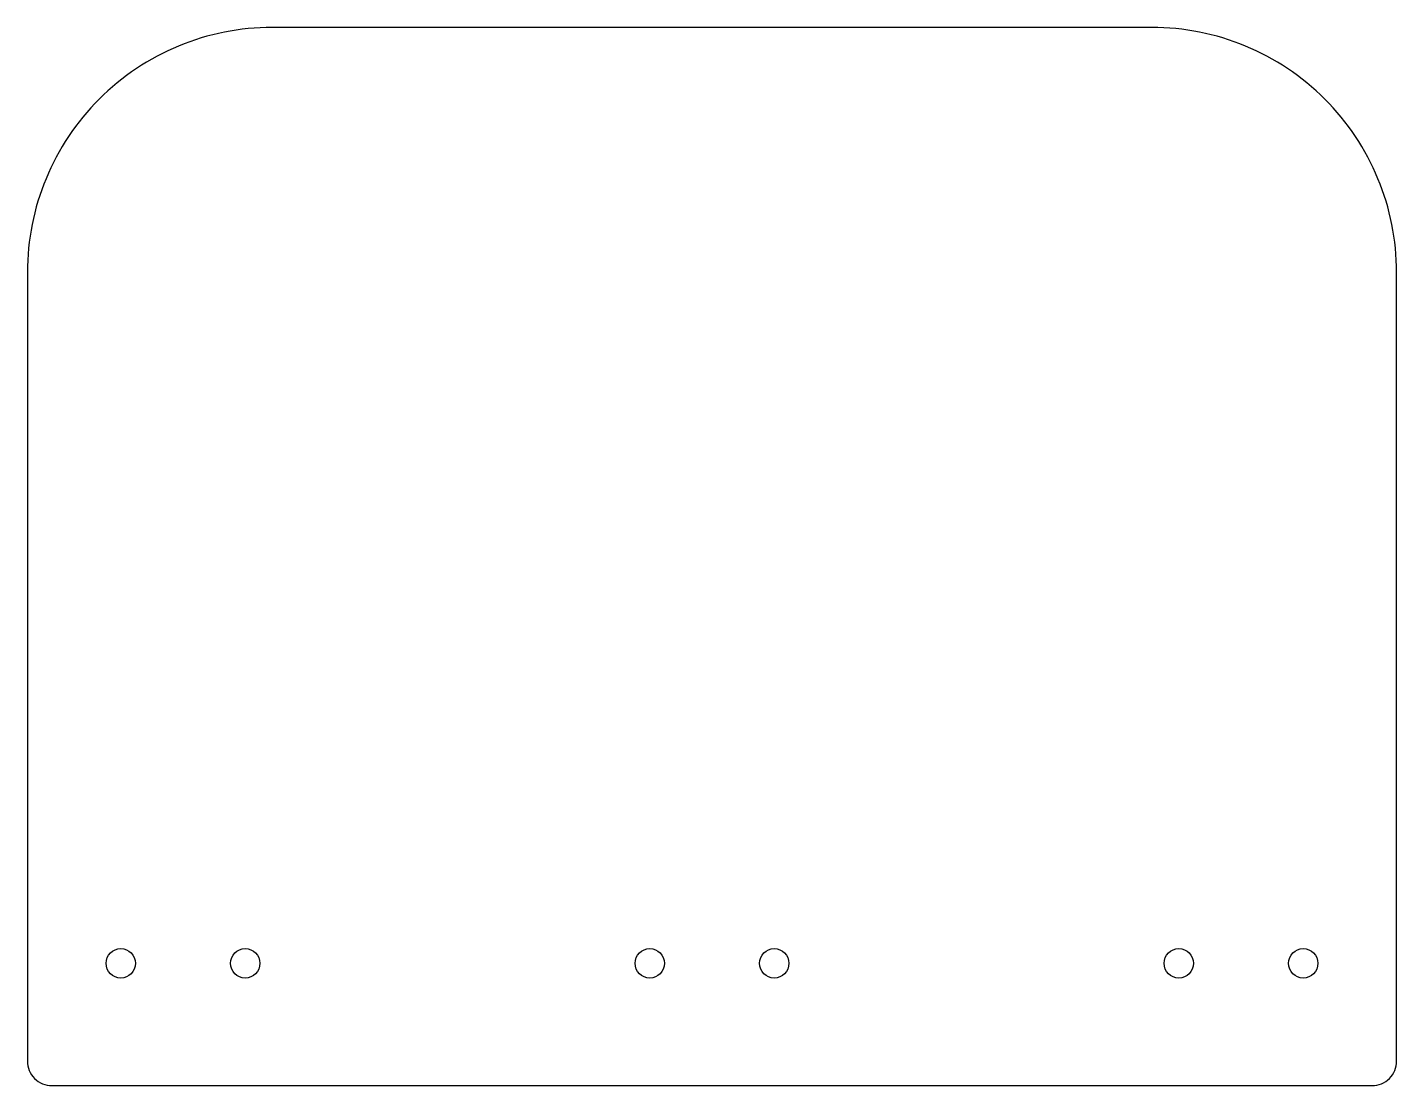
# Model space of a CAD drawing. Header units: millimetres. Extents: x -140 to 140, y -108 to 108.
import ezdxf

# ---------------------------------------------------------------- set-up
doc = ezdxf.new("R2010")
doc.units = ezdxf.units.MM
doc.layers.get('0').update_dxf_attribs({"linetype": 'CONTINUOUS'})

msp = doc.modelspace()

# ---------------------------------------------------------------- linework, layer by layer
msp.add_lwpolyline([(-134.7, -107.95), (134.7, -107.95, 0.414214), (139.7, -102.95), (139.7, 57.95, 0.414214), (89.7, 107.95), (-89.7, 107.95, 0.414214), (-139.7, 57.95), (-139.7, -102.95, 0.414214)], format="xyb", close=True)
for centre in [(-120.65, -83), (-95.25, -83), (-12.7, -83), (12.7, -83), (95.25, -83), (120.65, -83)]:
    msp.add_circle(centre, 3)

doc.saveas('drawing.dxf')
